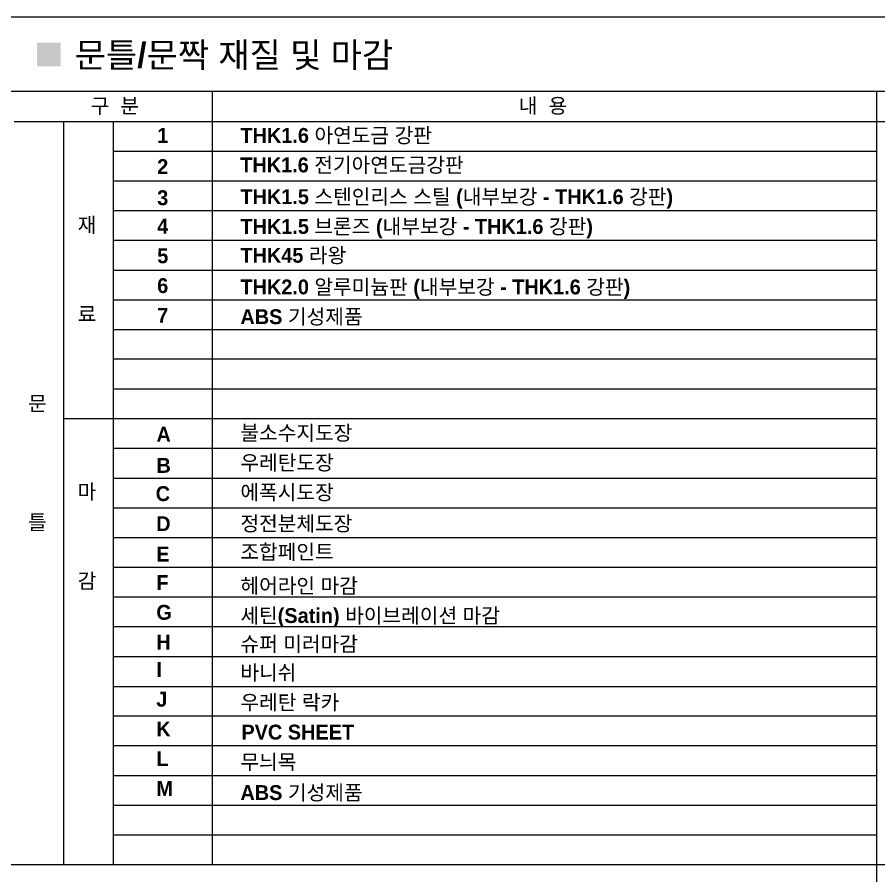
# Model space of a CAD drawing. Extents: x 2158 to 80698, y 2200 to 50885.
# Drawn here: x 39906 to 56265, y 33280 to 49582 of the extents above; entities that cross this region are included whole.
import ezdxf
from ezdxf.enums import TextEntityAlignment as Align

# ---------------------------------------------------------------- set-up
doc = ezdxf.new("R2010")
doc.units = 0
doc.header["$LTSCALE"] = 300
doc.header["$MEASUREMENT"] = 0
for name, color, linetype in [('A-ANNO-GRA1', 7, 'CONTINUOUS'), ('A-ANNO-TEXT1', 7, 'CONTINUOUS'), ('A-ST-AXIS-BUB', 7, 'CONTINUOUS')]:
    doc.layers.add(name, color=color, linetype=linetype)
doc.styles.add('2020음성 1차', font='나눔고딕Bold.ttf')

msp = doc.modelspace()

# ---------------------------------------------------------------- linework, layer by layer
at = {"layer": 'A-ANNO-GRA1'}
for p, q in [((72608.3, 49582.1), (2200, 49582.1)), ((72608.3, 48170.2), (21496.4, 48170.2)), ((43614.2, 33486.1), (43614.2, 48170.2)), ((56228.7, 2200), (56228.7, 48170.2)), ((39849, 47605.4), (72608.3, 47605.4)), ((40790.3, 33486.1), (40790.3, 47605.4)), ((41731.6, 33486.1), (41731.6, 47605.4)), ((41731.6, 47040.7), (56228.7, 47040.7)), ((41731.6, 46475.9), (56228.7, 46475.9)), ((41731.6, 45911.1), (56228.7, 45911.1)), ((41731.6, 45346.3), (56228.7, 45346.3)), ((41731.6, 44781.6), (56228.7, 44781.6)), ((41731.6, 44216.8), (56228.7, 44216.8)), ((41731.6, 43652), (56228.7, 43652)), ((56228.7, 43087.3), (41731.6, 43087.3)), ((56228.7, 42522.5), (41731.6, 42522.5)), ((56228.7, 41957.7), (40790.3, 41957.7)), ((56228.7, 41392.9), (41731.6, 41392.9)), ((41731.6, 40828.2), (56228.7, 40828.2)), ((56228.7, 40263.4), (41731.6, 40263.4)), ((56228.7, 39698.6), (41731.6, 39698.6)), ((56228.7, 39133.8), (41731.6, 39133.8)), ((56228.7, 38569.1), (41731.6, 38569.1)), ((56228.7, 38004.3), (41731.6, 38004.3)), ((56228.7, 37439.5), (41731.6, 37439.5)), ((41731.6, 36874.8), (56228.7, 36874.8)), ((56228.7, 36310), (41731.6, 36310)), ((56228.7, 35745.2), (41731.6, 35745.2)), ((56228.7, 35180.4), (41731.6, 35180.4)), ((56228.7, 34615.7), (41731.6, 34615.7)), ((56228.7, 34050.9), (41731.6, 34050.9)), ((72608.3, 33486.1), (2200, 33486.1))]:
    msp.add_line(p, q, dxfattribs=at)
at = {"layer": 'A-ST-AXIS-BUB'}
msp.add_solid([(40280.9, 49102.1), (40732.7, 49102.1), (40280.9, 48650.3), (40732.7, 48650.3)], dxfattribs=at)

# ---------------------------------------------------------------- texts
at = {"layer": 'A-ANNO-TEXT1', "style": '2020음성 1차'}
for s, height, p in [('문틀/문짝 재질 및 마감', 473.16, (40998.3, 48627.4)), ('1', 282.4, (42564.1, 47196.6)), ('THK1.6 아연도금 강판', 282.386, (44144, 47196.6)), ('THK1.6 전기아연도금강판', 282.386, (44141.1, 46636.4)), ('2', 282.4, (42564.1, 46605.2)), ('3', 282.4, (42564.1, 46013.7)), ('THK1.5 스텐인리스 스틸 (내부보강 - THK1.6 강판)', 282.386, (44144, 46032.8)), ('재', 282.4, (41054.1, 45497.7)), ('4', 282.4, (42564.1, 45474.8)), ('THK1.5 브론즈 (내부보강 - THK1.6 강판)', 282.386, (44144, 45468)), ('5', 282.4, (42564.1, 44910.1)), ('THK45 라왕', 282.39, (44144, 44920.4)), ('6', 282.4, (42564.1, 44345.3)), ('THK2.0 알루미늄판 (내부보강 - THK1.6 강판)', 282.386, (44144, 44319.9)), ('료', 282.4, (41054.1, 43803.4)), ('7', 282.4, (42564.1, 43780.5)), ('ABS 기성제품', 282.39, (44144, 43755.1)), ('문', 282.4, (40112.8, 42109.1)), ('A', 282.4, (42550.8, 41522.7)), ('불소수지도장', 282.39, (44144, 41548.9)), ('우레탄도장', 282.39, (44144, 40984.1)), ('B', 282.4, (42550.8, 40931.2)), ('마', 282.4, (41054.1, 40432.9)), ('에폭시도장', 282.39, (44144, 40419.3)), ('C', 282.4, (42535.3, 40395)), ('틀', 282.4, (40112.8, 39850)), ('D', 282.4, (42546.2, 39824.3)), ('정전분체도장', 282.39, (44144, 39827.9)), ('조합페인트', 282.39, (44144, 39289.8)), ('E', 282.4, (42547.3, 39246.6)), ('감', 282.4, (41054.1, 38738.5)), ('F', 282.4, (42547.3, 38706.2)), ('헤어라인 마감', 282.39, (44144, 38645)), ('G', 282.4, (42547.3, 38141.4)), ('세틴(Satin) 바이브레이션 마감', 282.386, (44144, 38080.2)), ('H', 282.4, (42547.3, 37576.7)), ('슈퍼 미러마감', 282.39, (44144, 37542.1)), ('I', 282.4, (42547.3, 37056.5)), ('바니쉬', 282.39, (44144, 36996.9)), ('J', 282.4, (42547.3, 36491.7)), ('우레탄 락카', 282.39, (44144, 36432.1)), ('K', 282.4, (42547.3, 35927)), ('PVC SHEET', 282.39, (44162.5, 35867.3)), ('L', 282.4, (42547.3, 35362.2)), ('무늬목', 282.39, (44144, 35302.5)), ('M', 282.4, (42547.3, 34797.4)), ('ABS 기성제품', 282.39, (44144, 34718.7))]:
    msp.add_text(s, height=height, dxfattribs=at).set_placement(p)
for s, p in [('구  분', (41760.1, 47759.3)), ('내  용', (49889, 47759.3))]:
    msp.add_text(s, height=282.39, dxfattribs=at).set_placement(p, align=Align.CENTER)

doc.saveas('drawing.dxf')
